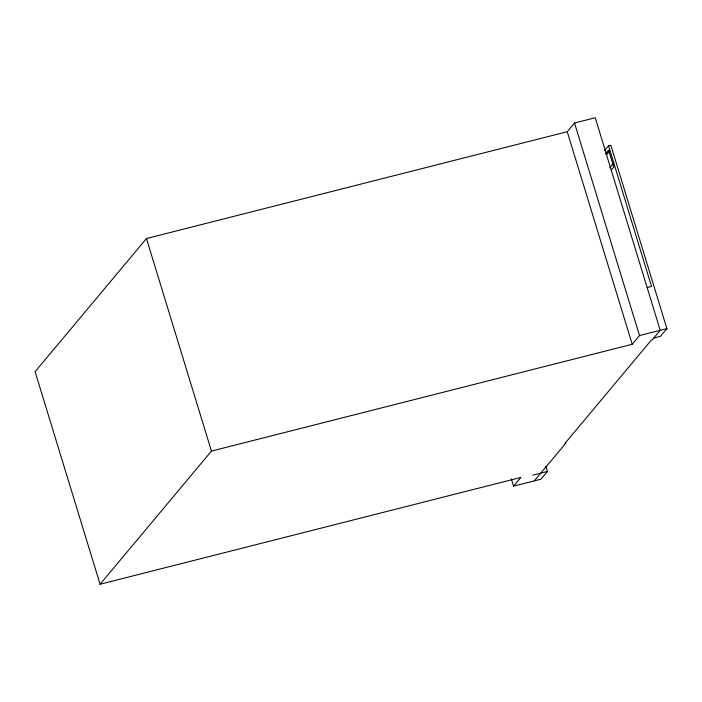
<?xml version="1.0" encoding="UTF-8"?>
<svg xmlns="http://www.w3.org/2000/svg" width="702" height="702" viewBox="0 0 702 702"><rect width="100%" height="100%" fill="white"/><g stroke="black" fill="none" stroke-linecap="round" stroke-linejoin="round"><path stroke-width="1.05" d="M534.301 480.87L565.803 443.208L564.934 443.427L651.307 340.145L652.176 339.926L660.213 330.3L595.235 117.743L574.517 122.999L567.242 131.713L146.455 238.54L35.1 371.7L100.088 584.257L520.875 477.421L513.592 486.135L511.346 478.799M100.088 584.257L211.442 451.096L632.221 344.27L639.504 335.565L666.9 328.606L610.819 145.182L608.52 145.77L604.65 150.404M605.352 154.019L608.608 150.131L613.785 167.076L611.188 170.182M606.484 154.343L609.082 151.237M607.002 154.212L608.95 151.878M609.713 167.804L612.96 163.926M545.84 466.216L547.437 471.454L540.988 479.176L513.592 486.135M666.9 328.606L660.442 336.328L653.764 338.022M647.156 287.574L651.535 286.469L608.52 145.77M532.915 475.149L547.437 471.454M574.517 122.999L639.504 335.565M567.242 131.713L632.221 344.27M146.455 238.54L211.442 451.096"/></g></svg>
